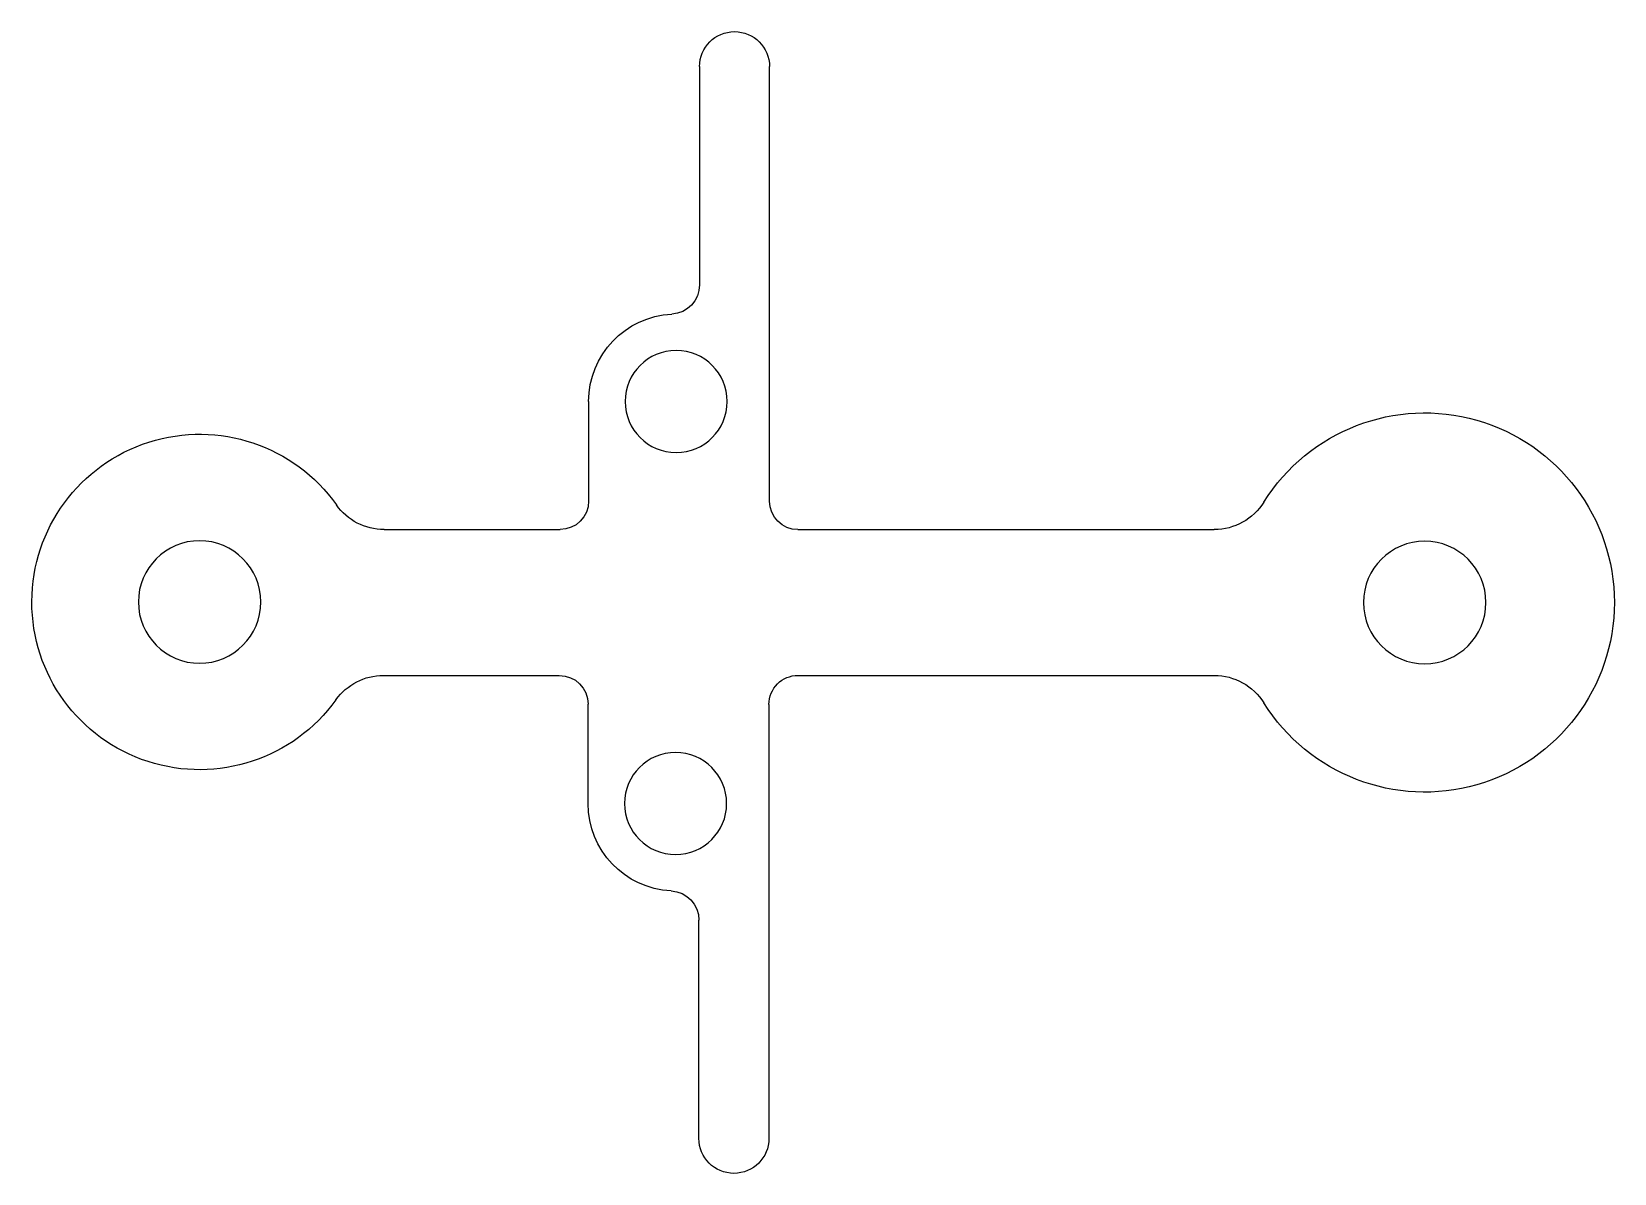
# Model space of a CAD drawing. Header units: millimetres. Extents: x -47.8 to 6.5, y -19.6 to 19.6.
import ezdxf

# ---------------------------------------------------------------- set-up
doc = ezdxf.new("R2010")
doc.units = ezdxf.units.MM
doc.layers.add('shackle m4', color=7, linetype='Continuous')

msp = doc.modelspace()

# ---------------------------------------------------------------- linework, layer by layer
at = {"layer": 'shackle m4', "extrusion": (6.123233995736766e-17, 0, -1)}
for p, q in [((-24.87911867316068, 18.36996934582579), (-24.87911867316068, 10.88642881611574)), ((-22.47911867316068, 3.470366273490705), (-22.47911867316068, 18.36996934582579)), ((-28.67872234847911, 6.891451805787133), (-28.67872234847911, 3.481049837438567)), ((-35.69029123375967, 2.50000000046748), (-29.6597721854502, 2.500000000467479)), ((-21.50875240013746, 2.500000000467479), (-7.236126075369199, 2.500000000467477)), ((-35.71531475869661, -2.500000000106215), (-29.68479571038714, -2.500000000106215)), ((-21.50875240039505, -2.500000000106216), (-7.236126075626789, -2.500000000106219)), ((-28.70006106463885, -6.891451857788964), (-28.70006106463885, -3.484734645854501)), ((-22.50004388318849, -3.491291482899654), (-22.50004388318849, -18.36996939782761)), ((-24.90004388318848, -18.36996939782761), (-24.90004388318848, -10.88644958898794))]:
    msp.add_line(p, q, dxfattribs=at)
for centre, radius in [((25.67872234847911, 6.891451805787133), 1.75), ((42.01248093437838, 0.0175433760938875), 2.1), ((0.0250235247490194, -2.57597e-11), 2.1), ((25.70006106463885, -6.891451857788964), 1.75)]:
    msp.add_circle(centre, radius, dxfattribs=at)
for centre, radius, start, end in [((23.67911867316068, 18.36996934582579), 1.2, 0, 180), ((25.87911867316068, 10.88642881611574), 0.9999999999999974, 180.0000000000001, 267.1283319608851), ((25.67872234847911, 6.891451805787133), 2.999999999999999, 0, 87.12833196088502), ((0.0250235247490194, -2.57597e-11), 6.499999999999998, 31.96571875471598, 328.0342812485637), ((42.01248093437838, 0.0175433760938875), 5.749999999999999, 215.6553948952289, 144.6632136987267), ((35.69029123375967, 4.500000000467478), 1.999999999999998, 270, 324.6632136987268), ((29.6597721854502, 3.481049837438567), 0.9810498369710874, 180, 269.9999999999996), ((21.50875240013745, 3.470366273490705), 0.9703662730232275, 270.0000000000002, 0), ((7.236126075369198, 4.500000000467477), 2, 211.965718754716, 270), ((35.71531475869661, -4.500000000106216), 1.999999999999999, 35.65539489522889, 89.99999999999997), ((29.68479571038714, -3.484734645854501), 0.9847346457482857, 90, 180), ((21.50875240039505, -3.491291482899654), 0.9912914827934355, 0, 90.0000000000002), ((7.23612607562679, -4.500000000106222), 2.000000000000002, 90, 148.0342812485638), ((25.70006106463885, -6.891451857788964), 3, 272.8657375682667, 0), ((25.90004388318848, -10.88644958898794), 0.999999999999999, 92.86573756826668, 180), ((23.70004388318848, -18.36996939782761), 1.2, 180, 0)]:
    msp.add_arc(centre, radius, start, end, dxfattribs=at)

doc.saveas('drawing.dxf')
